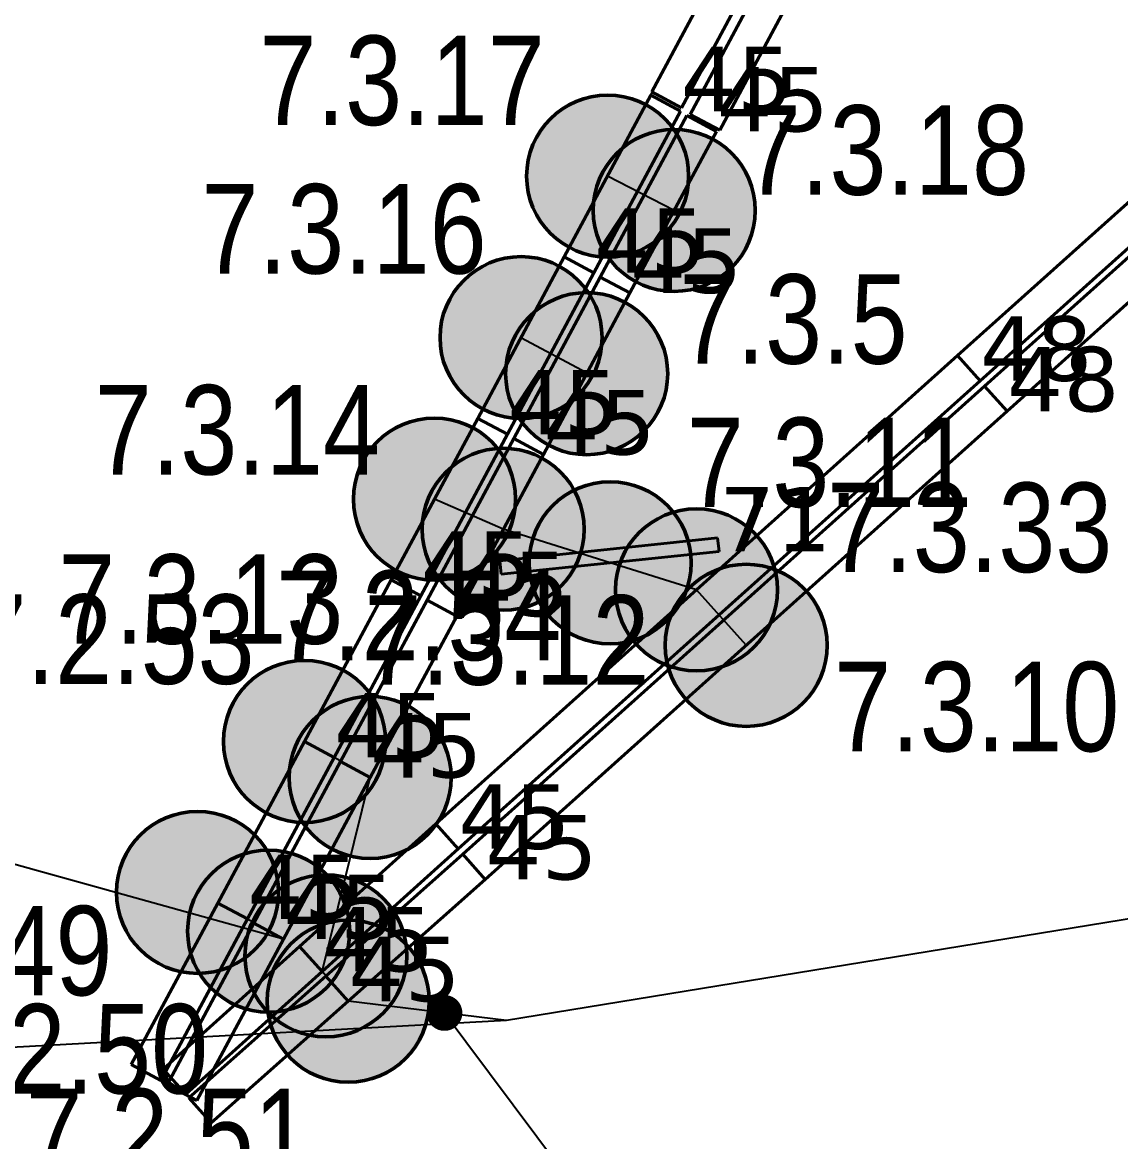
# Model space of a CAD drawing. Header units: millimetres. Extents: x -243740 to 150609, y -473655 to -165121.
# Drawn here: x 10288 to 13356, y -387690 to -384563 of the extents above; entities that cross this region are included whole.
import ezdxf
from ezdxf import colors
from ezdxf.entities.mleader import LeaderData, LeaderLine
from ezdxf.enums import TextEntityAlignment as Align
from ezdxf.math import Vec2, Vec3

# ---------------------------------------------------------------- set-up
doc = ezdxf.new("R2010")
doc.units = ezdxf.units.MM
doc.linetypes.add('Штрих', pattern=[6.35, 3.175, -3.175])
for name, color, linetype in [('_Гр.ЩД-1C.10.4.I6.1', 6, 'Continuous'), ('_Гр.ЩД-1C.10.4.I6.2', 6, 'Continuous'), ('_Гр.ЩД-1C.10.4.I6.3', 6, 'Continuous'), ('Вставка', 252, 'Continuous')]:
    doc.layers.add(name, color=color, linetype=linetype)
for name, color, linetype, lineweight in [('_освещение_dali', 3, 'Continuous', 50), ('A-ANNO-DIMS', 7, 'Continuous', 9), ('DLX_FL1_LUM 222', 5, 'Continuous', 40), ('DLX_LUM 18', 5, 'Continuous', 40), ('DLX_LUM 5', 5, 'Continuous', 40), ('АР_монолит', 252, 'Continuous', 50)]:
    doc.layers.add(name, color=color, linetype=linetype, lineweight=lineweight)
doc.styles.add('GOST 2.304', font='')
doc.styles.add('ISOCPEUR', font='isocpeur.ttf')
doc.styles.get("Standard").update_dxf_attribs({"font": 'ARIALN.TTF'})
doc.styles.add('TableTextStyle', font='')
doc.styles.get('GOST 2.304').set_extended_font_data('GOST Common')
doc.styles.get('TableTextStyle').set_extended_font_data('VERDANA.TTF')
doc.linetypes.add('Truba', pattern='A,3e-05,[4,MSH_7,S=1,R=0,X=0,Y=0],-3.022072', length=3.022102)
doc.dimstyles.new('М-200', dxfattribs={"dimtxt": 400, "dimasz": 160, "dimexe": 200, "dimexo": 400, "dimgap": 50, "dimtad": 1, "dimdec": 0, "dimzin": 0, "dimdsep": 46, "dimtxsty": 'GOST 2.304', "dimblk": 'ARCHTICK', "dimcen": 180, "dimdle": 200, "dimadec": 0, "dimazin": 0, "dimtfac": 1, "dimtdec": 0, "dimtmove": 1, "dimatfit": 0, "dimfxl": 1, "dimtolj": 1, "dimtzin": 0, "dimarcsym": 0})

# ---------------------------------------------------------------- blocks, each defined once
blk = doc.blocks.new('_ArchTick')
at = {"color": 0, "linetype": 'ByBlock', "const_width": 0.15}
blk.add_lwpolyline([(-0.5, -0.5), (0.5, 0.5)], dxfattribs=at)
blk = doc.blocks.new('*D46')
at = {"layer": 'A-ANNO-DIMS', "color": 0, "lineweight": -2, "transparency": 16777216}
blk.add_arc((-165703.8, -113309.3), 107894.2, 269.999998, 325.999999, dxfattribs=at)
at = {"layer": 'Defpoints', "color": 0, "lineweight": 30, "transparency": 16777216}
for p in [(-165703.8, -113309.3), (-165703.8, -113309.3), (-75741.3, -173989.8), (-131171, -215527.9), (-165703.8, -221903.3)]:
    blk.add_point(p, dxfattribs=at)
at = {"layer": 'A-ANNO-DIMS', "color": 0, "lineweight": -2, "transparency": 16777216, "xscale": 160, "yscale": 160, "zscale": 160}
for p, rotation in [((-76255.4, -173643), 55.99999895826774), ((-165703.8, -221203.5), 179.9999981265246)]:
    blk.add_blockref('_ArchTick', p, dxfattribs=dict(at, rotation=rotation))
at = {"layer": 'A-ANNO-DIMS', "color": 0, "transparency": 16777216, "insert": (-114299.5, -207822), "char_height": 400, "attachment_point": 5, "rotation": 28.5412, "style": 'GOST 2.304'}
blk.add_mtext('\\A1;56,0%%D', dxfattribs=at)
blk = doc.blocks.new('A$Caabd1818')
at = {"layer": 'DLX_FL1_LUM 222'}
for points in [[(8076.2, 12764.2, 0), (9001.2, 14489.9, 0)], [(9001.2, 14489.9, 0), (8076.2, 12764.2, 0)], [(9001.2, 14489.9, 0), (8076.2, 12764.2, 0)], [(8076.2, 12764.2, 0), (9001.2, 14489.9, 0)], [(9084.1, 14445.5, 0), (8159.1, 12719.8, 0)], [(8159.1, 12719.8, 0), (9084.1, 14445.5, 0)], [(8159.1, 12719.8, 0), (9084.1, 14445.5, 0)], [(9084.1, 14445.5, 0), (8159.1, 12719.8, 0)], [(8183.6, 12701.4, 0), (9108.6, 14427.1, 0)], [(9108.6, 14427.1, 0), (8183.6, 12701.4, 0)], [(9108.6, 14427.1, 0), (8183.6, 12701.4, 0)], [(8183.6, 12701.4, 0), (9108.6, 14427.1, 0)], [(9191.5, 14382.7, 0), (8266.5, 12657, 0)], [(8266.5, 12657, 0), (9191.5, 14382.7, 0)], [(8266.5, 12657, 0), (9191.5, 14382.7, 0)], [(9191.5, 14382.7, 0), (8266.5, 12657, 0)], [(8930.7, 12027.5, 0), (10388.2, 13334.9, 0)], [(10388.2, 13334.9, 0), (8930.7, 12027.5, 0)], [(10388.2, 13334.9, 0), (8930.7, 12027.5, 0)], [(8930.7, 12027.5, 0), (10388.2, 13334.9, 0)], [(10451, 13264.9, 0), (8993.5, 11957.5, 0)], [(8993.5, 11957.5, 0), (10451, 13264.9, 0)], [(8993.5, 11957.5, 0), (10451, 13264.9, 0)], [(10451, 13264.9, 0), (8993.5, 11957.5, 0)], [(9006.2, 11942.1, 0), (10463.7, 13249.5, 0)], [(10463.7, 13249.5, 0), (9006.2, 11942.1, 0)], [(10463.7, 13249.5, 0), (9006.2, 11942.1, 0)], [(9006.2, 11942.1, 0), (10463.7, 13249.5, 0)], [(10526.5, 13179.5, 0), (9069, 11872.1, 0)], [(9069, 11872.1, 0), (10526.5, 13179.5, 0)], [(9069, 11872.1, 0), (10526.5, 13179.5, 0)], [(10526.5, 13179.5, 0), (9069, 11872.1, 0)], [(8159.1, 12719.8, 0), (8076.2, 12764.2, 0)], [(8076.2, 12764.2, 0), (8076.2, 12764.2, 0)], [(8076.2, 12764.2, 0), (8159.1, 12719.8, 0)], [(8076.2, 12764.2, 0), (8076.2, 12764.2, 0)], [(8076.2, 12764.2, 0), (8159.1, 12719.8, 0)], [(8159.1, 12719.8, 0), (8076.2, 12764.2, 0)], [(8159.1, 12719.8, 0), (8159.1, 12719.8, 0)], [(8159.1, 12719.8, 0), (8159.1, 12719.8, 0)], [(8266.5, 12657, 0), (8183.6, 12701.4, 0)], [(8183.6, 12701.4, 0), (8183.6, 12701.4, 0)], [(8183.6, 12701.4, 0), (8266.5, 12657, 0)], [(8183.6, 12701.4, 0), (8183.6, 12701.4, 0)], [(8183.6, 12701.4, 0), (8266.5, 12657, 0)], [(8266.5, 12657, 0), (8183.6, 12701.4, 0)], [(8266.5, 12657, 0), (8266.5, 12657, 0)], [(8266.5, 12657, 0), (8266.5, 12657, 0)], [(7473.2, 10720, 0), (8930.7, 12027.5, 0)], [(8930.7, 12027.5, 0), (7473.2, 10720, 0)], [(8930.7, 12027.5, 0), (7473.2, 10720, 0)], [(7473.2, 10720, 0), (8930.7, 12027.5, 0)], [(8930.7, 12027.5, 0), (8930.7, 12027.5, 0)], [(8993.5, 11957.5, 0), (8930.7, 12027.5, 0)], [(8930.7, 12027.5, 0), (8930.7, 12027.5, 0)], [(8930.7, 12027.5, 0), (8993.5, 11957.5, 0)], [(8930.7, 12027.5, 0), (8993.5, 11957.5, 0)], [(8993.5, 11957.5, 0), (8930.7, 12027.5, 0)], [(8930.7, 12027.5, 0), (8930.7, 12027.5, 0)], [(8930.7, 12027.5, 0), (8993.5, 11957.5, 0)], [(8993.5, 11957.5, 0), (8930.7, 12027.5, 0)], [(8930.7, 12027.5, 0), (8930.7, 12027.5, 0)], [(8993.5, 11957.5, 0), (8930.7, 12027.5, 0)], [(8930.7, 12027.5, 0), (8993.5, 11957.5, 0)], [(8993.5, 11957.5, 0), (7535.9, 10650.1, 0)], [(7535.9, 10650.1, 0), (8993.5, 11957.5, 0)], [(7535.9, 10650.1, 0), (8993.5, 11957.5, 0)], [(8993.5, 11957.5, 0), (7535.9, 10650.1, 0)], [(8993.5, 11957.5, 0), (8993.5, 11957.5, 0)], [(8993.5, 11957.5, 0), (8993.5, 11957.5, 0)], [(8993.5, 11957.5, 0), (8993.5, 11957.5, 0)], [(8993.5, 11957.5, 0), (8993.5, 11957.5, 0)], [(7548.7, 10634.6, 0), (9006.2, 11942.1, 0)], [(9006.2, 11942.1, 0), (7548.7, 10634.6, 0)], [(9006.2, 11942.1, 0), (7548.7, 10634.6, 0)], [(7548.7, 10634.6, 0), (9006.2, 11942.1, 0)], [(9006.2, 11942.1, 0), (9006.2, 11942.1, 0)], [(9069, 11872.1, 0), (9006.2, 11942.1, 0)], [(9006.2, 11942.1, 0), (9006.2, 11942.1, 0)], [(9006.2, 11942.1, 0), (9069, 11872.1, 0)], [(9006.2, 11942.1, 0), (9069, 11872.1, 0)], [(9069, 11872.1, 0), (9006.2, 11942.1, 0)], [(9006.2, 11942.1, 0), (9006.2, 11942.1, 0)], [(9006.2, 11942.1, 0), (9069, 11872.1, 0)], [(9069, 11872.1, 0), (9006.2, 11942.1, 0)], [(9006.2, 11942.1, 0), (9006.2, 11942.1, 0)], [(9069, 11872.1, 0), (9006.2, 11942.1, 0)], [(9006.2, 11942.1, 0), (9069, 11872.1, 0)], [(9069, 11872.1, 0), (7611.5, 10564.7, 0)], [(7611.5, 10564.7, 0), (9069, 11872.1, 0)], [(7611.5, 10564.7, 0), (9069, 11872.1, 0)], [(9069, 11872.1, 0), (7611.5, 10564.7, 0)], [(9069, 11872.1, 0), (9069, 11872.1, 0)], [(9069, 11872.1, 0), (9069, 11872.1, 0)], [(9069, 11872.1, 0), (9069, 11872.1, 0)], [(9069, 11872.1, 0), (9069, 11872.1, 0)], [(7473.2, 10720, 0), (7473.2, 10720, 0)], [(7535.9, 10650.1, 0), (7473.2, 10720, 0)], [(7473.2, 10720, 0), (7473.2, 10720, 0)], [(7473.2, 10720, 0), (7535.9, 10650.1, 0)], [(7473.2, 10720, 0), (7535.9, 10650.1, 0)], [(7535.9, 10650.1, 0), (7473.2, 10720, 0)], [(7535.9, 10650.1, 0), (7535.9, 10650.1, 0)], [(7535.9, 10650.1, 0), (7535.9, 10650.1, 0)], [(7548.7, 10634.6, 0), (7548.7, 10634.6, 0)], [(7611.5, 10564.7, 0), (7548.7, 10634.6, 0)], [(7548.7, 10634.6, 0), (7548.7, 10634.6, 0)], [(7548.7, 10634.6, 0), (7611.5, 10564.7, 0)], [(7548.7, 10634.6, 0), (7611.5, 10564.7, 0)], [(7611.5, 10564.7, 0), (7548.7, 10634.6, 0)], [(7611.5, 10564.7, 0), (7611.5, 10564.7, 0)], [(7611.5, 10564.7, 0), (7611.5, 10564.7, 0)]]:
    blk.add_polyline3d(points, dxfattribs=at)
at = {"layer": 'DLX_LUM 18'}
for points in [[(7651.7, 11454.7, 0), (8260.4, 11518.7, 0)], [(8260.4, 11518.7, 0), (7651.7, 11454.7, 0)], [(8260.4, 11518.7, 0), (7651.7, 11454.7, 0)], [(7651.7, 11454.7, 0), (8260.4, 11518.7, 0)], [(8260.4, 11518.7, 0), (8260.4, 11518.7, 0)], [(8260.4, 11518.7, 0), (8264.3, 11480.9, 0)], [(8264.3, 11480.9, 0), (8260.4, 11518.7, 0)], [(8260.4, 11518.7, 0), (8260.4, 11518.7, 0)], [(8264.3, 11480.9, 0), (8260.4, 11518.7, 0)], [(8260.4, 11518.7, 0), (8264.3, 11480.9, 0)], [(8264.3, 11480.9, 0), (7655.7, 11416.9, 0)], [(7655.7, 11416.9, 0), (8264.3, 11480.9, 0)], [(7655.7, 11416.9, 0), (8264.3, 11480.9, 0)], [(8264.3, 11480.9, 0), (7655.7, 11416.9, 0)], [(8264.3, 11480.9, 0), (8264.3, 11480.9, 0)], [(8264.3, 11480.9, 0), (8264.3, 11480.9, 0)], [(7655.7, 11416.9, 0), (7651.7, 11454.7, 0)], [(7651.7, 11454.7, 0), (7651.7, 11454.7, 0)], [(7651.7, 11454.7, 0), (7655.7, 11416.9, 0)], [(7651.7, 11454.7, 0), (7651.7, 11454.7, 0)], [(7651.7, 11454.7, 0), (7655.7, 11416.9, 0)], [(7655.7, 11416.9, 0), (7651.7, 11454.7, 0)], [(7655.7, 11416.9, 0), (7655.7, 11416.9, 0)], [(7655.7, 11416.9, 0), (7655.7, 11416.9, 0)]]:
    blk.add_polyline3d(points, dxfattribs=at)
at = {"layer": 'DLX_LUM 5'}
for points in [[(7832.2, 12303.5, 0), (8074.1, 12754.8, 0)], [(8074.1, 12754.8, 0), (7832.2, 12303.5, 0)], [(8074.1, 12754.8, 0), (7832.2, 12303.5, 0)], [(7832.2, 12303.5, 0), (8074.1, 12754.8, 0)], [(8074.1, 12754.8, 0), (8074.1, 12754.8, 0)], [(8074.1, 12754.8, 0), (8157, 12710.3, 0)], [(8157, 12710.3, 0), (8074.1, 12754.8, 0)], [(8074.1, 12754.8, 0), (8074.1, 12754.8, 0)], [(8157, 12710.3, 0), (8074.1, 12754.8, 0)], [(8074.1, 12754.8, 0), (8157, 12710.3, 0)], [(8157, 12710.3, 0), (7915, 12259.1, 0)], [(7915, 12259.1, 0), (8157, 12710.3, 0)], [(7915, 12259.1, 0), (8157, 12710.3, 0)], [(8157, 12710.3, 0), (7915, 12259.1, 0)], [(7932.7, 12247.2, 0), (8174.6, 12698.4, 0)], [(8174.6, 12698.4, 0), (7932.7, 12247.2, 0)], [(8174.6, 12698.4, 0), (7932.7, 12247.2, 0)], [(7932.7, 12247.2, 0), (8174.6, 12698.4, 0)], [(8157, 12710.3, 0), (8157, 12710.3, 0)], [(8157, 12710.3, 0), (8157, 12710.3, 0)], [(8174.6, 12698.4, 0), (8174.6, 12698.4, 0)], [(8174.6, 12698.4, 0), (8257.5, 12654, 0)], [(8257.5, 12654, 0), (8174.6, 12698.4, 0)], [(8174.6, 12698.4, 0), (8174.6, 12698.4, 0)], [(8257.5, 12654, 0), (8174.6, 12698.4, 0)], [(8174.6, 12698.4, 0), (8257.5, 12654, 0)], [(8257.5, 12654, 0), (8015.5, 12202.8, 0)], [(8015.5, 12202.8, 0), (8257.5, 12654, 0)], [(8015.5, 12202.8, 0), (8257.5, 12654, 0)], [(8257.5, 12654, 0), (8015.5, 12202.8, 0)], [(8257.5, 12654, 0), (8257.5, 12654, 0)], [(8257.5, 12654, 0), (8257.5, 12654, 0)], [(7590.3, 11852.3, 0), (7832.2, 12303.5, 0)], [(7832.2, 12303.5, 0), (7590.3, 11852.3, 0)], [(7832.2, 12303.5, 0), (7590.3, 11852.3, 0)], [(7590.3, 11852.3, 0), (7832.2, 12303.5, 0)], [(7832.2, 12303.5, 0), (7832.2, 12303.5, 0)], [(7915, 12259.1, 0), (7832.2, 12303.5, 0)], [(7832.2, 12303.5, 0), (7832.2, 12303.5, 0)], [(7832.2, 12303.5, 0), (7915, 12259.1, 0)], [(7832.2, 12303.5, 0), (7915, 12259.1, 0)], [(7915, 12259.1, 0), (7832.2, 12303.5, 0)], [(7832.2, 12303.5, 0), (7832.2, 12303.5, 0)], [(7832.2, 12303.5, 0), (7915.1, 12259.1, 0)], [(7915.1, 12259.1, 0), (7832.2, 12303.5, 0)], [(7832.2, 12303.5, 0), (7832.2, 12303.5, 0)], [(7915.1, 12259.1, 0), (7832.2, 12303.5, 0)], [(7832.2, 12303.5, 0), (7915.1, 12259.1, 0)], [(7915.1, 12259.1, 0), (7673.1, 11807.8, 0)], [(7673.1, 11807.8, 0), (7915.1, 12259.1, 0)], [(7673.1, 11807.8, 0), (7915.1, 12259.1, 0)], [(7915.1, 12259.1, 0), (7673.1, 11807.8, 0)], [(7915, 12259.1, 0), (7915, 12259.1, 0)], [(7915, 12259.1, 0), (7915, 12259.1, 0)], [(7915.1, 12259.1, 0), (7915.1, 12259.1, 0)], [(7915.1, 12259.1, 0), (7915.1, 12259.1, 0)], [(7690.8, 11795.9, 0), (7932.7, 12247.2, 0)], [(7932.7, 12247.2, 0), (7690.8, 11795.9, 0)], [(7932.7, 12247.2, 0), (7690.8, 11795.9, 0)], [(7690.8, 11795.9, 0), (7932.7, 12247.2, 0)], [(7932.7, 12247.2, 0), (7932.7, 12247.2, 0)], [(8015.5, 12202.8, 0), (7932.7, 12247.2, 0)], [(7932.7, 12247.2, 0), (7932.7, 12247.2, 0)], [(7932.7, 12247.2, 0), (8015.5, 12202.8, 0)], [(7932.7, 12247.2, 0), (8015.5, 12202.8, 0)], [(8015.5, 12202.8, 0), (7932.7, 12247.2, 0)], [(7932.7, 12247.2, 0), (7932.7, 12247.2, 0)], [(7932.7, 12247.2, 0), (8015.5, 12202.8, 0)], [(8015.5, 12202.8, 0), (7932.7, 12247.2, 0)], [(7932.7, 12247.2, 0), (7932.7, 12247.2, 0)], [(8015.5, 12202.8, 0), (7932.7, 12247.2, 0)], [(7932.7, 12247.2, 0), (8015.5, 12202.8, 0)], [(8015.5, 12202.8, 0), (7773.6, 11751.5, 0)], [(7773.6, 11751.5, 0), (8015.5, 12202.8, 0)], [(7773.6, 11751.5, 0), (8015.5, 12202.8, 0)], [(8015.5, 12202.8, 0), (7773.6, 11751.5, 0)], [(8015.5, 12202.8, 0), (8015.5, 12202.8, 0)], [(8015.5, 12202.8, 0), (8015.5, 12202.8, 0)], [(8015.5, 12202.8, 0), (8015.5, 12202.8, 0)], [(8015.5, 12202.8, 0), (8015.5, 12202.8, 0)], [(7348.4, 11401, 0), (7590.3, 11852.3, 0)], [(7590.3, 11852.3, 0), (7348.4, 11401, 0)], [(7590.3, 11852.3, 0), (7348.4, 11401, 0)], [(7348.4, 11401, 0), (7590.3, 11852.3, 0)], [(7590.3, 11852.3, 0), (7590.3, 11852.3, 0)], [(7673.1, 11807.8, 0), (7590.3, 11852.3, 0)], [(7590.3, 11852.3, 0), (7590.3, 11852.3, 0)], [(7590.3, 11852.3, 0), (7673.1, 11807.8, 0)], [(7590.3, 11852.3, 0), (7673.1, 11807.8, 0)], [(7673.1, 11807.8, 0), (7590.3, 11852.3, 0)], [(7590.3, 11852.3, 0), (7590.3, 11852.3, 0)], [(7590.3, 11852.3, 0), (7673.1, 11807.9, 0)], [(7673.1, 11807.9, 0), (7590.3, 11852.3, 0)], [(7590.3, 11852.3, 0), (7590.3, 11852.3, 0)], [(7673.1, 11807.9, 0), (7590.3, 11852.3, 0)], [(7590.3, 11852.3, 0), (7673.1, 11807.9, 0)], [(7673.1, 11807.9, 0), (7431.2, 11356.6, 0)], [(7431.2, 11356.6, 0), (7673.1, 11807.9, 0)], [(7431.2, 11356.6, 0), (7673.1, 11807.9, 0)], [(7673.1, 11807.9, 0), (7431.2, 11356.6, 0)], [(7448.8, 11344.7, 0), (7690.8, 11795.9, 0)], [(7690.8, 11795.9, 0), (7448.8, 11344.7, 0)], [(7690.8, 11795.9, 0), (7448.8, 11344.7, 0)], [(7448.8, 11344.7, 0), (7690.8, 11795.9, 0)], [(7673.1, 11807.9, 0), (7673.1, 11807.9, 0)], [(7673.1, 11807.9, 0), (7673.1, 11807.9, 0)], [(7673.1, 11807.8, 0), (7673.1, 11807.8, 0)], [(7673.1, 11807.8, 0), (7673.1, 11807.8, 0)], [(7690.8, 11795.9, 0), (7690.8, 11795.9, 0)], [(7773.6, 11751.5, 0), (7690.8, 11795.9, 0)], [(7690.8, 11795.9, 0), (7690.8, 11795.9, 0)], [(7690.8, 11795.9, 0), (7773.6, 11751.5, 0)], [(7690.8, 11795.9, 0), (7773.6, 11751.5, 0)], [(7773.6, 11751.5, 0), (7690.8, 11795.9, 0)], [(7690.8, 11795.9, 0), (7690.8, 11795.9, 0)], [(7690.8, 11795.9, 0), (7773.6, 11751.5, 0)], [(7773.6, 11751.5, 0), (7690.8, 11795.9, 0)], [(7690.8, 11795.9, 0), (7690.8, 11795.9, 0)], [(7773.6, 11751.5, 0), (7690.8, 11795.9, 0)], [(7690.8, 11795.9, 0), (7773.6, 11751.5, 0)], [(7773.6, 11751.5, 0), (7531.7, 11300.3, 0)], [(7531.7, 11300.3, 0), (7773.6, 11751.5, 0)], [(7531.7, 11300.3, 0), (7773.6, 11751.5, 0)], [(7773.6, 11751.5, 0), (7531.7, 11300.3, 0)], [(7773.6, 11751.5, 0), (7773.6, 11751.5, 0)], [(7773.6, 11751.5, 0), (7773.6, 11751.5, 0)], [(7773.6, 11751.5, 0), (7773.6, 11751.5, 0)], [(7773.6, 11751.5, 0), (7773.6, 11751.5, 0)], [(7106.4, 10949.8, 0), (7348.4, 11401, 0)], [(7348.4, 11401, 0), (7106.4, 10949.8, 0)], [(7348.4, 11401, 0), (7106.4, 10949.8, 0)], [(7106.4, 10949.8, 0), (7348.4, 11401, 0)], [(7348.4, 11401, 0), (7348.4, 11401, 0)], [(7431.2, 11356.6, 0), (7348.4, 11401, 0)], [(7348.4, 11401, 0), (7348.4, 11401, 0)], [(7348.4, 11401, 0), (7431.2, 11356.6, 0)], [(7348.4, 11401, 0), (7431.2, 11356.6, 0)], [(7431.2, 11356.6, 0), (7348.4, 11401, 0)], [(7348.4, 11401, 0), (7348.4, 11401, 0)], [(7348.4, 11401, 0), (7431.2, 11356.6, 0)], [(7431.2, 11356.6, 0), (7348.4, 11401, 0)], [(7348.4, 11401, 0), (7348.4, 11401, 0)], [(7431.2, 11356.6, 0), (7348.4, 11401, 0)], [(7348.4, 11401, 0), (7431.2, 11356.6, 0)], [(7431.2, 11356.6, 0), (7189.3, 10905.4, 0)], [(7189.3, 10905.4, 0), (7431.2, 11356.6, 0)], [(7189.3, 10905.4, 0), (7431.2, 11356.6, 0)], [(7431.2, 11356.6, 0), (7189.3, 10905.4, 0)], [(7431.2, 11356.6, 0), (7431.2, 11356.6, 0)], [(7431.2, 11356.6, 0), (7431.2, 11356.6, 0)], [(7431.2, 11356.6, 0), (7431.2, 11356.6, 0)], [(7431.2, 11356.6, 0), (7431.2, 11356.6, 0)], [(7206.9, 10893.5, 0), (7448.8, 11344.7, 0)], [(7448.8, 11344.7, 0), (7206.9, 10893.5, 0)], [(7448.8, 11344.7, 0), (7206.9, 10893.5, 0)], [(7206.9, 10893.5, 0), (7448.8, 11344.7, 0)], [(7448.8, 11344.7, 0), (7448.8, 11344.7, 0)], [(7531.7, 11300.3, 0), (7448.8, 11344.7, 0)], [(7448.8, 11344.7, 0), (7448.8, 11344.7, 0)], [(7448.8, 11344.7, 0), (7531.7, 11300.3, 0)], [(7448.8, 11344.7, 0), (7531.7, 11300.3, 0)], [(7531.7, 11300.3, 0), (7448.8, 11344.7, 0)], [(7448.8, 11344.7, 0), (7448.8, 11344.7, 0)], [(7448.8, 11344.7, 0), (7531.7, 11300.3, 0)], [(7531.7, 11300.3, 0), (7448.8, 11344.7, 0)], [(7448.8, 11344.7, 0), (7448.8, 11344.7, 0)], [(7531.7, 11300.3, 0), (7448.8, 11344.7, 0)], [(7448.8, 11344.7, 0), (7531.7, 11300.3, 0)], [(7531.7, 11300.3, 0), (7289.8, 10849, 0)], [(7289.8, 10849, 0), (7531.7, 11300.3, 0)], [(7289.8, 10849, 0), (7531.7, 11300.3, 0)], [(7531.7, 11300.3, 0), (7289.8, 10849, 0)], [(7531.7, 11300.3, 0), (7531.7, 11300.3, 0)], [(7531.7, 11300.3, 0), (7531.7, 11300.3, 0)], [(7531.7, 11300.3, 0), (7531.7, 11300.3, 0)], [(7531.7, 11300.3, 0), (7531.7, 11300.3, 0)], [(6864.5, 10498.6, 0), (7106.4, 10949.8, 0)], [(7106.4, 10949.8, 0), (6864.5, 10498.6, 0)], [(7106.4, 10949.8, 0), (6864.5, 10498.6, 0)], [(6864.5, 10498.6, 0), (7106.4, 10949.8, 0)], [(7106.4, 10949.8, 0), (7106.4, 10949.8, 0)], [(7189.3, 10905.4, 0), (7106.4, 10949.8, 0)], [(7106.4, 10949.8, 0), (7106.4, 10949.8, 0)], [(7106.4, 10949.8, 0), (7189.3, 10905.4, 0)], [(7106.4, 10949.8, 0), (7189.3, 10905.4, 0)], [(7189.3, 10905.4, 0), (7106.4, 10949.8, 0)], [(7106.4, 10949.8, 0), (7106.4, 10949.8, 0)], [(7106.4, 10949.8, 0), (7189.3, 10905.4, 0)], [(7189.3, 10905.4, 0), (7106.4, 10949.8, 0)], [(7106.4, 10949.8, 0), (7106.4, 10949.8, 0)], [(7189.3, 10905.4, 0), (7106.4, 10949.8, 0)], [(7106.4, 10949.8, 0), (7189.3, 10905.4, 0)], [(7189.3, 10905.4, 0), (6947.4, 10454.1, 0)], [(6947.4, 10454.1, 0), (7189.3, 10905.4, 0)], [(6947.4, 10454.1, 0), (7189.3, 10905.4, 0)], [(7189.3, 10905.4, 0), (6947.4, 10454.1, 0)], [(6965, 10442.2, 0), (7206.9, 10893.5, 0)], [(7206.9, 10893.5, 0), (6965, 10442.2, 0)], [(7206.9, 10893.5, 0), (6965, 10442.2, 0)], [(6965, 10442.2, 0), (7206.9, 10893.5, 0)], [(7189.3, 10905.4, 0), (7189.3, 10905.4, 0)], [(7189.3, 10905.4, 0), (7189.3, 10905.4, 0)], [(7189.3, 10905.4, 0), (7189.3, 10905.4, 0)], [(7189.3, 10905.4, 0), (7189.3, 10905.4, 0)], [(7206.9, 10893.5, 0), (7206.9, 10893.5, 0)], [(7289.8, 10849, 0), (7206.9, 10893.5, 0)], [(7206.9, 10893.5, 0), (7206.9, 10893.5, 0)], [(7206.9, 10893.5, 0), (7289.8, 10849, 0)], [(7206.9, 10893.5, 0), (7289.8, 10849, 0)], [(7289.8, 10849, 0), (7206.9, 10893.5, 0)], [(7206.9, 10893.5, 0), (7206.9, 10893.5, 0)], [(7206.9, 10893.5, 0), (7289.8, 10849, 0)], [(7289.8, 10849, 0), (7206.9, 10893.5, 0)], [(7206.9, 10893.5, 0), (7206.9, 10893.5, 0)], [(7289.8, 10849, 0), (7206.9, 10893.5, 0)], [(7206.9, 10893.5, 0), (7289.8, 10849, 0)], [(7289.8, 10849, 0), (7047.8, 10397.8, 0)], [(7047.8, 10397.8, 0), (7289.8, 10849, 0)], [(7047.8, 10397.8, 0), (7289.8, 10849, 0)], [(7289.8, 10849, 0), (7047.8, 10397.8, 0)], [(7289.8, 10849, 0), (7289.8, 10849, 0)], [(7289.8, 10849, 0), (7289.8, 10849, 0)], [(7289.8, 10849, 0), (7289.8, 10849, 0)], [(7289.8, 10849, 0), (7289.8, 10849, 0)], [(7092.6, 10377.4, 0), (7473.1, 10720, 0)], [(7473.1, 10720, 0), (7092.6, 10377.4, 0)], [(7473.1, 10720, 0), (7092.6, 10377.4, 0)], [(7092.6, 10377.4, 0), (7473.1, 10720, 0)], [(7473.1, 10720, 0), (7473.1, 10720, 0)], [(7473.1, 10720, 0), (7536, 10650.1, 0)], [(7536, 10650.1, 0), (7473.1, 10720, 0)], [(7473.1, 10720, 0), (7473.1, 10720, 0)], [(7536, 10650.1, 0), (7473.1, 10720, 0)], [(7473.1, 10720, 0), (7536, 10650.1, 0)], [(7536, 10650.1, 0), (7155.5, 10307.5, 0)], [(7155.5, 10307.5, 0), (7536, 10650.1, 0)], [(7155.5, 10307.5, 0), (7536, 10650.1, 0)], [(7536, 10650.1, 0), (7155.5, 10307.5, 0)], [(7166.2, 10294.6, 0), (7548.9, 10634.8, 0)], [(7548.9, 10634.8, 0), (7166.2, 10294.6, 0)], [(7548.9, 10634.8, 0), (7166.2, 10294.6, 0)], [(7166.2, 10294.6, 0), (7548.9, 10634.8, 0)], [(7536, 10650.1, 0), (7536, 10650.1, 0)], [(7536, 10650.1, 0), (7536, 10650.1, 0)], [(7548.9, 10634.8, 0), (7548.9, 10634.8, 0)], [(7548.9, 10634.8, 0), (7611.3, 10564.5, 0)], [(7611.3, 10564.5, 0), (7548.9, 10634.8, 0)], [(7548.9, 10634.8, 0), (7548.9, 10634.8, 0)], [(7611.3, 10564.5, 0), (7548.9, 10634.8, 0)], [(7548.9, 10634.8, 0), (7611.3, 10564.5, 0)], [(7611.3, 10564.5, 0), (7228.6, 10224.4, 0)], [(7228.6, 10224.4, 0), (7611.3, 10564.5, 0)], [(7228.6, 10224.4, 0), (7611.3, 10564.5, 0)], [(7611.3, 10564.5, 0), (7228.6, 10224.4, 0)], [(7611.3, 10564.5, 0), (7611.3, 10564.5, 0)], [(7611.3, 10564.5, 0), (7611.3, 10564.5, 0)], [(6622.6, 10047.3, 0), (6864.5, 10498.6, 0)], [(6864.5, 10498.6, 0), (6622.6, 10047.3, 0)], [(6864.5, 10498.6, 0), (6622.6, 10047.3, 0)], [(6622.6, 10047.3, 0), (6864.5, 10498.6, 0)], [(6864.5, 10498.6, 0), (6864.5, 10498.6, 0)], [(6947.4, 10454.1, 0), (6864.5, 10498.6, 0)], [(6864.5, 10498.6, 0), (6864.5, 10498.6, 0)], [(6864.5, 10498.6, 0), (6947.4, 10454.1, 0)], [(6864.5, 10498.6, 0), (6947.4, 10454.1, 0)], [(6947.4, 10454.1, 0), (6864.5, 10498.6, 0)], [(6864.5, 10498.6, 0), (6864.5, 10498.6, 0)], [(6864.5, 10498.6, 0), (6947.4, 10454.1, 0)], [(6947.4, 10454.1, 0), (6864.5, 10498.6, 0)], [(6864.5, 10498.6, 0), (6864.5, 10498.6, 0)], [(6947.4, 10454.1, 0), (6864.5, 10498.6, 0)], [(6864.5, 10498.6, 0), (6947.4, 10454.1, 0)], [(6947.4, 10454.1, 0), (6705.4, 10002.9, 0)], [(6705.4, 10002.9, 0), (6947.4, 10454.1, 0)], [(6705.4, 10002.9, 0), (6947.4, 10454.1, 0)], [(6947.4, 10454.1, 0), (6705.4, 10002.9, 0)], [(6723.1, 9991, 0), (6965, 10442.2, 0)], [(6965, 10442.2, 0), (6723.1, 9991, 0)], [(6965, 10442.2, 0), (6723.1, 9991, 0)], [(6723.1, 9991, 0), (6965, 10442.2, 0)], [(6947.4, 10454.1, 0), (6947.4, 10454.1, 0)], [(6947.4, 10454.1, 0), (6947.4, 10454.1, 0)], [(6947.4, 10454.1, 0), (6947.4, 10454.1, 0)], [(6947.4, 10454.1, 0), (6947.4, 10454.1, 0)], [(6965, 10442.2, 0), (6965, 10442.2, 0)], [(7047.8, 10397.8, 0), (6965, 10442.2, 0)], [(6965, 10442.2, 0), (6965, 10442.2, 0)], [(6965, 10442.2, 0), (7047.8, 10397.8, 0)], [(6965, 10442.2, 0), (7047.8, 10397.8, 0)], [(7047.8, 10397.8, 0), (6965, 10442.2, 0)], [(6965, 10442.2, 0), (6965, 10442.2, 0)], [(6965, 10442.2, 0), (7047.9, 10397.8, 0)], [(7047.9, 10397.8, 0), (6965, 10442.2, 0)], [(6965, 10442.2, 0), (6965, 10442.2, 0)], [(7047.9, 10397.8, 0), (6965, 10442.2, 0)], [(6965, 10442.2, 0), (7047.9, 10397.8, 0)], [(7047.9, 10397.8, 0), (6805.9, 9946.6, 0)], [(6805.9, 9946.6, 0), (7047.9, 10397.8, 0)], [(6805.9, 9946.6, 0), (7047.9, 10397.8, 0)], [(7047.9, 10397.8, 0), (6805.9, 9946.6, 0)], [(7047.8, 10397.8, 0), (7047.8, 10397.8, 0)], [(7047.8, 10397.8, 0), (7047.8, 10397.8, 0)], [(7047.9, 10397.8, 0), (7047.9, 10397.8, 0)], [(7047.9, 10397.8, 0), (7047.9, 10397.8, 0)], [(6712.1, 10034.8, 0), (7092.6, 10377.4, 0)], [(7092.6, 10377.4, 0), (6712.1, 10034.8, 0)], [(7092.6, 10377.4, 0), (6712.1, 10034.8, 0)], [(6712.1, 10034.8, 0), (7092.6, 10377.4, 0)], [(7092.6, 10377.4, 0), (7092.6, 10377.4, 0)], [(7155.5, 10307.5, 0), (7092.6, 10377.4, 0)], [(7092.6, 10377.4, 0), (7092.6, 10377.4, 0)], [(7092.6, 10377.4, 0), (7155.5, 10307.5, 0)], [(7092.6, 10377.4, 0), (7155.5, 10307.5, 0)], [(7155.5, 10307.5, 0), (7092.6, 10377.4, 0)], [(7092.6, 10377.4, 0), (7092.6, 10377.4, 0)], [(7092.6, 10377.4, 0), (7155.5, 10307.5, 0)], [(7155.5, 10307.5, 0), (7092.6, 10377.4, 0)], [(7092.6, 10377.4, 0), (7092.6, 10377.4, 0)], [(7155.5, 10307.5, 0), (7092.6, 10377.4, 0)], [(7092.6, 10377.4, 0), (7155.5, 10307.5, 0)], [(7155.5, 10307.5, 0), (6775, 9964.9, 0)], [(6775, 9964.9, 0), (7155.5, 10307.5, 0)], [(6775, 9964.9, 0), (7155.5, 10307.5, 0)], [(7155.5, 10307.5, 0), (6775, 9964.9, 0)], [(6783.5, 9954.5, 0), (7166.1, 10294.6, 0)], [(7166.1, 10294.6, 0), (6783.5, 9954.5, 0)], [(7166.1, 10294.6, 0), (6783.5, 9954.5, 0)], [(6783.5, 9954.5, 0), (7166.1, 10294.6, 0)], [(7155.5, 10307.5, 0), (7155.5, 10307.5, 0)], [(7155.5, 10307.5, 0), (7155.5, 10307.5, 0)], [(7155.5, 10307.5, 0), (7155.5, 10307.5, 0)], [(7155.5, 10307.5, 0), (7155.5, 10307.5, 0)], [(7166.1, 10294.6, 0), (7166.1, 10294.6, 0)], [(7166.1, 10294.6, 0), (7228.6, 10224.4, 0)], [(7228.6, 10224.4, 0), (7166.1, 10294.6, 0)], [(7166.1, 10294.6, 0), (7166.1, 10294.6, 0)], [(7228.6, 10224.4, 0), (7166.1, 10294.6, 0)], [(7166.1, 10294.6, 0), (7228.6, 10224.4, 0)], [(7166.2, 10294.6, 0), (7166.2, 10294.6, 0)], [(7228.6, 10224.4, 0), (7166.2, 10294.6, 0)], [(7166.2, 10294.6, 0), (7166.2, 10294.6, 0)], [(7166.2, 10294.6, 0), (7228.6, 10224.4, 0)], [(7166.2, 10294.6, 0), (7228.6, 10224.4, 0)], [(7228.6, 10224.4, 0), (7166.2, 10294.6, 0)], [(7228.6, 10224.4, 0), (6845.9, 9884.2, 0)], [(6845.9, 9884.2, 0), (7228.6, 10224.4, 0)], [(6845.9, 9884.2, 0), (7228.6, 10224.4, 0)], [(7228.6, 10224.4, 0), (6845.9, 9884.2, 0)], [(7228.6, 10224.4, 0), (7228.6, 10224.4, 0)], [(7228.6, 10224.4, 0), (7228.6, 10224.4, 0)], [(7228.6, 10224.4, 0), (7228.6, 10224.4, 0)], [(7228.6, 10224.4, 0), (7228.6, 10224.4, 0)], [(6622.6, 10047.3, 0), (6622.6, 10047.3, 0)], [(6705.4, 10002.9, 0), (6622.6, 10047.3, 0)], [(6622.6, 10047.3, 0), (6622.6, 10047.3, 0)], [(6622.6, 10047.3, 0), (6705.4, 10002.9, 0)], [(6622.6, 10047.3, 0), (6705.4, 10002.9, 0)], [(6705.4, 10002.9, 0), (6622.6, 10047.3, 0)], [(6712.1, 10034.8, 0), (6712.1, 10034.8, 0)], [(6775, 9964.9, 0), (6712.1, 10034.8, 0)], [(6712.1, 10034.8, 0), (6712.1, 10034.8, 0)], [(6712.1, 10034.8, 0), (6775, 9964.9, 0)], [(6712.1, 10034.8, 0), (6775, 9964.9, 0)], [(6775, 9964.9, 0), (6712.1, 10034.8, 0)], [(6705.4, 10002.9, 0), (6705.4, 10002.9, 0)], [(6705.4, 10002.9, 0), (6705.4, 10002.9, 0)], [(6723.1, 9991, 0), (6723.1, 9991, 0)], [(6805.9, 9946.6, 0), (6723.1, 9991, 0)], [(6723.1, 9991, 0), (6723.1, 9991, 0)], [(6723.1, 9991, 0), (6805.9, 9946.6, 0)], [(6723.1, 9991, 0), (6805.9, 9946.6, 0)], [(6805.9, 9946.6, 0), (6723.1, 9991, 0)], [(6775, 9964.9, 0), (6775, 9964.9, 0)], [(6775, 9964.9, 0), (6775, 9964.9, 0)], [(6783.5, 9954.5, 0), (6783.5, 9954.5, 0)], [(6845.9, 9884.2, 0), (6783.5, 9954.5, 0)], [(6783.5, 9954.5, 0), (6783.5, 9954.5, 0)], [(6783.5, 9954.5, 0), (6845.9, 9884.2, 0)], [(6783.5, 9954.5, 0), (6845.9, 9884.2, 0)], [(6845.9, 9884.2, 0), (6783.5, 9954.5, 0)], [(6805.9, 9946.6, 0), (6805.9, 9946.6, 0)], [(6805.9, 9946.6, 0), (6805.9, 9946.6, 0)], [(6845.9, 9884.2, 0), (6845.9, 9884.2, 0)], [(6845.9, 9884.2, 0), (6845.9, 9884.2, 0)]]:
    blk.add_polyline3d(points, dxfattribs=at)
blk = doc.blocks.new('A$Cab2378fa')
at = {"lineweight": 25, "true_color": 0xfff5f5}
h = blk.add_hatch(color=7, dxfattribs=at)
h.dxf.hatch_style = 1
h.paths.add_polyline_path([(0, 0), (-141.6, -170.3, 0.174923), (3, -222.4, 0.197808), (162.3, -156.8)])
h.paths.add_polyline_path([(-163.2, 157.6), (0, 0), (147.8, 177.8, 0.175398), (3, 230.2, 0.209014)])
at = {"lineweight": 25}
h = blk.add_hatch(color=0, dxfattribs=at)
h.paths.add_polyline_path([(162.3, -156.8, 0.442338), (147.8, 177.8), (0, 0)])
h.paths.add_polyline_path([(-141.6, -170.3), (0, 0), (-163.2, 157.6, 0.430096)])
blk.add_circle((3, 3.9), 226.3)
blk = doc.blocks.new('_Dot')
at = {"color": 0, "linetype": 'ByBlock', "lineweight": -2}
blk.add_line((-0.5, 0), (-1, 0), dxfattribs=at)
at = {"color": 0, "linetype": 'ByBlock', "const_width": 0.5}
blk.add_lwpolyline([(-0.25, 0, 1), (0.25, 0, 1)], format="xyb", close=True, dxfattribs=at)
blk = doc.blocks.new('Оси200')
at = {"layer": 'A-ANNO-DIMS'}
dim = blk.add_angular_dim_2l(base=(-131171, -215527.9), line1=((-165703.8, -113309.3), (-75741.3, -173989.8)), line2=((-165703.8, -113309.3), (-165703.8, -221903.3)), text='56,0%%D', dimstyle='М-200', override={"dimadec": 2, "dimtmove": 2}, dxfattribs=at)
dim.commit()
dim.dimension.update_dxf_attribs({"geometry": '*D46', "text_midpoint": (-114299.5, -207822), "dimtype": 130})
blk = doc.blocks.new('A$C010e0e93')
at = {"layer": 'A-ANNO-DIMS'}
blk.add_blockref('Оси200', (404603.7, 213803.6), dxfattribs=at)

msp = doc.modelspace()

# ---------------------------------------------------------------- block references
at = {"layer": 'Вставка', "linetype": 'Truba', "lineweight": 30, "ltscale": 100}
msp.add_blockref('A$C010e0e93', (-234640, -397437.2), dxfattribs=at)

# ---------------------------------------------------------------- next in the draw order: linework, layer by layer
at = {"layer": '_Гр.ЩД-1C.10.4.I6.1', "ltscale": 100}
msp.add_lwpolyline([(28523.4, -389381.8), (27274.6, -384681.4), (26206.4, -384965.2), (18923.5, -386162.1), (11640, -387351.5), (4260, -387754), (1428, -387463.2)], dxfattribs=at)
at = {"layer": '_Гр.ЩД-1C.10.4.I6.2', "ltscale": 100}
msp.add_lwpolyline([(28523.4, -389381.8), (27274.6, -384681.4), (26202.3, -384948.7), (18923.5, -386162.1), (11640, -387351.5), (11198.3, -387297.4), (11125.2, -387214.3), (11259.4, -386672.7), (11159, -386616.4), (10917, -387067.7), (11017.5, -387124), (8210.7, -386343.6), (6465.8, -387799.4), (3254, -386467.3)], dxfattribs=at)
at = {"layer": '_Гр.ЩД-1C.10.4.I6.3', "ltscale": 100}
msp.add_lwpolyline([(25055, -384426.2), (21836.2, -384166.7), (21057, -383691.3), (19068.5, -385152.7), (18160.2, -385071.4), (16875.7, -385827.6), (14256.6, -386044.3), (15081.4, -385655.2), (15225.5, -383688), (15086.6, -383533.2), (13629.1, -384840.6), (13768, -384995.4), (12309.9, -386303.4), (12171, -386148.6), (11929.7, -386072.9), (11631.2, -385979.3), (11439, -385895.1), (11680.9, -385443.9), (11865.3, -385542.7), (12108.8, -385088.5), (11922.8, -384992.7), (12508.4, -383894.8), (12698.7, -384001.9)], dxfattribs=at)

# ---------------------------------------------------------------- next in the draw order: block references
at = {"layer": '_освещение_dali', "color": 5, "ltscale": 100}
for p in [(11919.9, -384996.6), (12105.9, -385092.4), (11678, -385447.8), (11861.3, -385548.5), (11436.1, -385899), (11628.3, -385983.2), (11926.8, -386076.8), (12168.1, -386152.5), (12307, -386307.3), (11073.2, -386575.9), (11256.5, -386676.7), (10774.4, -386997.4), (10973.1, -387105.7), (11133.1, -387174.4), (11195.3, -387301.3)]:
    msp.add_blockref('A$Cab2378fa', p, dxfattribs=at)
at = {"layer": 'Defpoints', "linetype": 'Truba', "ltscale": 100}
msp.add_blockref('A$Caabd1818', (3969.7, -397521.8), dxfattribs=at)

# ---------------------------------------------------------------- next in the draw order: texts
at = {"layer": '_Гр.ЩД-1C.10.4.I6.2', "ltscale": 100}
for s, p in [('7.2.54', (11395, -386420)), ('7.2.53', (10538.8, -386486.2)), ('7.2.49', (10141.7, -387356.1)), ('7.2.50', (10408.9, -387630.4)), ('7.2.51', (10695.4, -387867.1))]:
    msp.add_text(s, height=250, dxfattribs=at).set_placement(p, align=Align.BOTTOM_CENTER)
at = {"layer": '_Гр.ЩД-1C.10.4.I6.3', "ltscale": 100}
for s, p in [('7.3.17', (11348.9, -384925.1)), ('7.3.18', (12701.7, -385119.8)), ('7.3.16', (11186.9, -385340)), ('7.3.5', (12442.2, -385591.8)), ('7.3.14', (10888.6, -385901.4)), ('7.3.11', (12542.2, -385992.2)), ('7.3.33', (12934.4, -386173.9)), ('7.3.13', (10786.6, -386374.2)), ('7.3.12', (11641.5, -386488.5)), ('7.3.10', (12953.9, -386674.5))]:
    msp.add_text(s, height=250, dxfattribs=at).set_placement(p, align=Align.BOTTOM_CENTER)
at = {"layer": '_освещение_dali', "color": 31, "true_color": 0xfbca7a, "style": 'TableTextStyle'}
for s, p in [('45', (12126.6, -384811.4)), ('45', (12227.1, -384867.8)), ('45', (11884.7, -385262.7)), ('45', (11985.2, -385319)), ('48', (12963.1, -385564.3)), ('48', (13038.6, -385649.7)), ('45', (11642.8, -385713.9)), ('45', (11743.3, -385770.3)), ('71', (12234, -386040.9)), ('45', (11400.9, -386165.2)), ('45', (11501.4, -386221.5)), ('45', (11505.7, -386871.7)), ('45', (11581, -386957.3))]:
    msp.add_text(s, height=180, dxfattribs=at).set_placement(p)
at = {"layer": '_освещение_dali', "color": 21, "true_color": 0xffad73, "style": 'TableTextStyle'}
for p in [(11159, -386616.4), (11259.4, -386672.7), (10917, -387067.7), (11017.5, -387124), (11125.2, -387214.3), (11198.3, -387297.4)]:
    msp.add_text('45', height=180, dxfattribs=at).set_placement(p)

# ---------------------------------------------------------------- next in the draw order: leaders
at = {"layer": '_Гр.ЩД-1C.10.4.I6.2', "ltscale": 100}
ml = msp.add_multileader_mtext('Standard', dxfattribs=at)
ml.set_content('Гр.ЩД-1C.10.4.I6.2', color=256, style='ISOCPEUR')
ml.set_leader_properties()
ml.set_arrow_properties(name='DOT')
ml.build(insert=Vec2(0, 0))
ml.multileader.update_dxf_attribs({"has_dogleg": 0, "text_left_attachment_type": 6, "text_right_attachment_type": 6, "arrow_head_size": 100})
ctx = ml.context
ctx.base_point, ctx.char_height, ctx.arrow_head_size, ctx.landing_gap_size, ctx.plane_origin = Vec3(13506.8, -390054.5), 250, 100, 200, Vec3(98100.1, -262283.9)
ctx.left_attachment, ctx.right_attachment = 6, 6
notes = []
notes.append((ctx, [(0, (1, 1, 0), (13498.8, -390054.5), (1, 0), 8, [(1, [(11467.1, -387330.3)], 0, [])])]))
ctx.mtext.insert, ctx.mtext.width, ctx.mtext.flow_direction = Vec3(13706.8, -389729.5), 2425, 5
for ctx, leaders in notes:
    for number, flags, end, landing, length, lines in leaders:
        leader = LeaderData()
        leader.index, (leader.has_last_leader_line, leader.has_dogleg_vector, leader.attachment_direction) = number, flags
        leader.last_leader_point, leader.dogleg_vector, leader.dogleg_length = Vec3(end), Vec3(landing), length
        for number, points, colour, breaks in lines:
            line = LeaderLine()
            line.index, line.vertices, line.color, line.breaks = number, Vec3.list(points), colors.encode_raw_color(colour), breaks
            leader.lines.append(line)
        ctx.leaders.append(leader)

doc.saveas('drawing.dxf')
